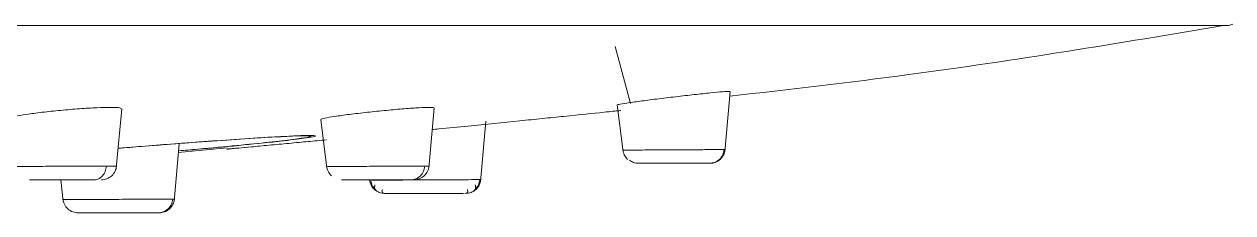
# Model space of a CAD drawing. Extents: x -6207 to -5787, y -4608 to -3937.
# Drawn here: x -6070.13 to -6062.08, y -4092.91 to -4091.65 of the extents above; entities that cross this region are included whole.
import ezdxf

# ---------------------------------------------------------------- set-up
doc = ezdxf.new("R2010")
doc.units = 0
doc.header["$LTSCALE"] = 7
doc.layers.get('0').update_dxf_attribs({"color": 2, "linetype": 'CONTINUOUS'})

msp = doc.modelspace()

# ---------------------------------------------------------------- linework, layer by layer
at = {"color": 8, "linetype": 'Continuous', "lineweight": 15}
for p, q in [((-6062.1122, -4091.66348), (-6083.93456, -4091.66348)), ((-6069.13082, -4092.82088), (-6069.13876, -4092.82081))]:
    msp.add_line(p, q, dxfattribs=at)
at = {"color": 7, "linetype": 'Continuous', "lineweight": 15}
for p, q in [((-6066.19493, -4091.80293), (-6066.09322, -4092.18301)), ((-6065.46445, -4092.50488), (-6065.4293, -4092.10462)), ((-6069.51419, -4092.61539), (-6069.47813, -4092.21918)), ((-6067.43524, -4092.61539), (-6067.39951, -4092.21353)), ((-6066.18019, -4092.193), (-6066.142, -4092.50488)), ((-6068.15222, -4092.28947), (-6068.11267, -4092.61539)), ((-6067.08977, -4092.70515), (-6067.05437, -4092.30044)), ((-6068.4515, -4092.40594), (-6068.497, -4092.40868)), ((-6069.12951, -4092.83628), (-6069.09566, -4092.45157)), ((-6069.10184, -4092.5091), (-6068.77635, -4092.47956)), ((-6066.142, -4092.50488), (-6066.14199, -4092.5049)), ((-6065.46445, -4092.5049), (-6065.46445, -4092.50488)), ((-6068.11267, -4092.61539), (-6068.11267, -4092.61541)), ((-6065.56743, -4092.5821), (-6065.56728, -4092.5821)), ((-6069.88451, -4092.69209), (-6069.86688, -4092.83628)), ((-6067.82273, -4092.69001), (-6067.82158, -4092.69428)), ((-6069.86688, -4092.83628), (-6069.86687, -4092.83633)), ((-6069.12951, -4092.83633), (-6069.12951, -4092.83628)), ((-6069.23264, -4092.9121), (-6069.23552, -4092.9121))]:
    msp.add_line(p, q, dxfattribs=at)
msp.add_arc((-6062.13254, -4091.54521), 0.12, 279.756055, 293.839098, dxfattribs=at)
for points, knots in [([(-6065.43198, -4092.13509), (-6065.03442, -4092.08964), (-6063.93471, -4091.96391), (-6062.84283, -4091.78147), (-6062.14567, -4091.66498)], [0, 0, 0, 0, 0.3615084, 1, 1, 1, 1]), ([(-6065.4334, -4092.10426), (-6065.43195, -4092.10383), (-6065.42884, -4092.10288), (-6065.44099, -4092.10277), (-6065.4738, -4092.1046), (-6065.55652, -4092.11228), (-6065.66616, -4092.12389), (-6065.79191, -4092.13839), (-6065.91941, -4092.15391), (-6066.03459, -4092.16892), (-6066.12222, -4092.18134), (-6066.17412, -4092.18987), (-6066.17556, -4092.19173), (-6066.17618, -4092.19253)], [0, 0, 0, 0, 0.0286153, 0.0618608, 0.1682896, 0.2747101, 0.3814332, 0.4887371, 0.5965652, 0.7046418, 0.8125715, 0.9200556, 1, 1, 1, 1]), ([(-6069.55321, -4092.20969), (-6069.58181, -4092.21016), (-6069.639, -4092.21109), (-6069.75791, -4092.21829), (-6069.88533, -4092.22892), (-6070.01005, -4092.24207), (-6070.11807, -4092.25636), (-6070.19393, -4092.2698), (-6070.23173, -4092.27962), (-6070.22714, -4092.28316), (-6070.22577, -4092.28422)], [0, 0, 0, 0, 0.1337662, 0.2675265, 0.4015929, 0.5362401, 0.6714229, 0.8068528, 0.9421347, 1, 1, 1, 1]), ([(-6069.48315, -4092.21873), (-6069.48255, -4092.21693), (-6069.48096, -4092.21222), (-6069.51426, -4092.20993), (-6069.54573, -4092.20974), (-6069.55321, -4092.20969)], [0, 0, 0, 0, 0.3193915, 0.8383884, 1, 1, 1, 1]), ([(-6067.43003, -4092.20969), (-6067.45047, -4092.21016), (-6067.49134, -4092.21109), (-6067.59485, -4092.21829), (-6067.71586, -4092.22891), (-6067.84473, -4092.24209), (-6067.96568, -4092.25631), (-6068.06653, -4092.27001), (-6068.13013, -4092.28112), (-6068.15775, -4092.28773), (-6068.15071, -4092.28904), (-6068.14994, -4092.28918)], [0, 0, 0, 0, 0.12233923, 0.24467092, 0.36728649, 0.4904317, 0.61406782, 0.73792666, 0.86165482, 0.98496541, 1, 1, 1, 1]), ([(-6067.40131, -4092.21339), (-6067.40331, -4092.21187), (-6067.40599, -4092.20984), (-6067.42513, -4092.20972), (-6067.43003, -4092.20969)], [0, 0, 0, 0, 0.7440014, 1, 1, 1, 1]), ([(-6067.4123, -4092.3573), (-6067.39726, -4092.35583), (-6067.31754, -4092.34804), (-6067.11659, -4092.32805), (-6066.8809, -4092.30441), (-6066.67472, -4092.28349), (-6066.45834, -4092.26138), (-6066.34717, -4092.24988), (-6066.26753, -4092.24164)], [0, 0, 0, 0, 0.0310973, 0.1649039, 0.4192118, 0.5427272, 0.6724094, 1, 1, 1, 1]), ([(-6066.26753, -4092.24164), (-6066.22681, -4092.23741), (-6066.16004, -4092.23046), (-6066.15799, -4092.23024), (-6066.15719, -4092.23015)], [0, 0, 0, 0, 0.6098776, 1, 1, 1, 1]), ([(-6069.50206, -4092.48209), (-6069.4501, -4092.47779), (-6069.26591, -4092.46255), (-6068.995, -4092.44204), (-6068.70524, -4092.42136), (-6068.50331, -4092.40792), (-6068.42631, -4092.4045), (-6068.4021, -4092.40343)], [0, 0, 0, 0, 0.1178123, 0.417625, 0.6226658, 0.8813205, 1, 1, 1, 1]), ([(-6069.50205, -4092.48204), (-6069.42222, -4092.4756), (-6069.24161, -4092.46103), (-6068.97097, -4092.4405), (-6068.71233, -4092.42209), (-6068.52249, -4092.40975), (-6068.44615, -4092.40601), (-6068.42031, -4092.40474)], [0, 0, 0, 0, 0.1841241, 0.4165579, 0.648931, 0.8811659, 1, 1, 1, 1]), ([(-6068.7779, -4092.48755), (-6068.77565, -4092.48736), (-6068.77267, -4092.4871), (-6068.76939, -4092.48677), (-6068.7686, -4092.48669)], [0, 0, 0, 0, 0.75787371, 1, 1, 1, 1]), ([(-6068.77407, -4092.48719), (-6068.77183, -4092.48698), (-6068.76681, -4092.48653), (-6068.71692, -4092.4819), (-6068.6066, -4092.4717), (-6068.43967, -4092.45607), (-6068.30774, -4092.44365), (-6068.20035, -4092.43349), (-6068.13625, -4092.42739), (-6068.11576, -4092.42544)], [0, 0, 0, 0, 0.10000439, 0.22419064, 0.53828703, 0.69632002, 0.83473853, 0.94718448, 1, 1, 1, 1]), ([(-6068.56236, -4092.46754), (-6068.58032, -4092.46922), (-6068.63581, -4092.47442), (-6068.69458, -4092.47982), (-6068.74224, -4092.48429), (-6068.76548, -4092.48636), (-6068.76828, -4092.48666), (-6068.76873, -4092.48671)], [0, 0, 0, 0, 0.15548164, 0.48032558, 0.70333172, 0.95304845, 1, 1, 1, 1]), ([(-6066.14373, -4092.49), (-6066.14162, -4092.50204), (-6066.13725, -4092.52701), (-6066.12036, -4092.54598), (-6066.11161, -4092.55581)], [0, 0, 0, 0, 0.4819654, 1, 1, 1, 1]), ([(-6065.46953, -4092.49081), (-6065.47177, -4092.50258), (-6065.47641, -4092.52699), (-6065.4995, -4092.55745), (-6065.53129, -4092.57826), (-6065.55557, -4092.58085), (-6065.56728, -4092.5821)], [0, 0, 0, 0, 0.2411336, 0.4999347, 0.7587711, 1, 1, 1, 1]), ([(-6065.49526, -4092.55581), (-6065.48651, -4092.54598), (-6065.46962, -4092.52701), (-6065.46525, -4092.50204), (-6065.46315, -4092.49)], [0, 0, 0, 0, 0.5180403, 1, 1, 1, 1]), ([(-6065.49526, -4092.55581), (-6065.48651, -4092.54598), (-6065.46962, -4092.52701), (-6065.46525, -4092.50204), (-6065.46315, -4092.49)], [0, 0, 0, 0, 0.5180403, 1, 1, 1, 1]), ([(-6065.49526, -4092.55581), (-6065.50581, -4092.56367), (-6065.52618, -4092.57885), (-6065.55144, -4092.58103), (-6065.56362, -4092.58208)], [0, 0, 0, 0, 0.5179626, 1, 1, 1, 1]), ([(-6069.66039, -4092.69209), (-6069.65083, -4092.69084), (-6069.63102, -4092.68827), (-6069.60509, -4092.66746), (-6069.58625, -4092.637), (-6069.58246, -4092.61259), (-6069.58063, -4092.60082)], [0, 0, 0, 0, 0.2411982, 0.5000553, 0.7588599, 1, 1, 1, 1]), ([(-6069.54493, -4092.66581), (-6069.53618, -4092.65599), (-6069.51929, -4092.63702), (-6069.51492, -4092.61204), (-6069.51281, -4092.60001)], [0, 0, 0, 0, 0.5180346, 1, 1, 1, 1]), ([(-6068.11445, -4092.60001), (-6068.11234, -4092.61204), (-6068.10797, -4092.63702), (-6068.09108, -4092.65599), (-6068.08233, -4092.66581)], [0, 0, 0, 0, 0.4819597, 1, 1, 1, 1]), ([(-6068.11445, -4092.60001), (-6068.11234, -4092.61204), (-6068.10797, -4092.63702), (-6068.09108, -4092.65599), (-6068.08233, -4092.66581)], [0, 0, 0, 0, 0.4819597, 1, 1, 1, 1]), ([(-6067.55303, -4092.69209), (-6067.54207, -4092.69084), (-6067.51934, -4092.68827), (-6067.48957, -4092.66746), (-6067.46795, -4092.63699), (-6067.4636, -4092.61258), (-6067.4615, -4092.60079)], [0, 0, 0, 0, 0.24115751, 0.49996404, 0.75873962, 1, 1, 1, 1]), ([(-6067.466, -4092.66581), (-6067.45725, -4092.65599), (-6067.44036, -4092.63702), (-6067.43599, -4092.61204), (-6067.43388, -4092.60001)], [0, 0, 0, 0, 0.51803193, 1, 1, 1, 1]), ([(-6065.56728, -4092.5821), (-6065.5768, -4092.5821), (-6065.59591, -4092.5821), (-6065.66555, -4092.5821), (-6065.75401, -4092.5821), (-6065.85034, -4092.5821), (-6065.94043, -4092.5821), (-6066.00566, -4092.5821), (-6066.03936, -4092.5821), (-6066.03928, -4092.5821), (-6066.03928, -4092.5821)], [0, 0, 0, 0, 0.1411759, 0.2835259, 0.4256444, 0.5678483, 0.7100878, 0.852288, 0.994742, 1, 1, 1, 1]), ([(-6070.04576, -4092.69209), (-6070.06211, -4092.69209), (-6070.09496, -4092.69209), (-6070.09248, -4092.69209), (-6070.09123, -4092.69209)], [0, 0, 0, 0, 0.4979756, 1, 1, 1, 1]), ([(-6070.09106, -4092.69209), (-6070.09112, -4092.69209), (-6070.09308, -4092.69209), (-6070.06257, -4092.69209), (-6070.0016, -4092.69209), (-6069.91351, -4092.69209), (-6069.81791, -4092.69209), (-6069.72546, -4092.69209), (-6069.68203, -4092.69209), (-6069.66039, -4092.69209)], [0, 0, 0, 0, 0.0054797, 0.1713815, 0.3373196, 0.5032358, 0.669044, 0.8351007, 1, 1, 1, 1]), ([(-6069.54493, -4092.66581), (-6069.55548, -4092.67367), (-6069.57585, -4092.68885), (-6069.60111, -4092.69103), (-6069.61328, -4092.69209)], [0, 0, 0, 0, 0.5179646, 1, 1, 1, 1]), ([(-6067.55303, -4092.69209), (-6067.56867, -4092.69209), (-6067.60008, -4092.69209), (-6067.68251, -4092.69209), (-6067.77687, -4092.69209), (-6067.87113, -4092.69209), (-6067.95149, -4092.69209), (-6068.00087, -4092.69209), (-6068.02119, -4092.69209), (-6068.01422, -4092.69209), (-6068.01398, -4092.69209)], [0, 0, 0, 0, 0.1411693, 0.283524, 0.4256427, 0.5678477, 0.7100839, 0.852287, 0.9947447, 1, 1, 1, 1]), ([(-6067.08852, -4092.6908), (-6067.09205, -4092.6908), (-6067.09971, -4092.69079), (-6067.15496, -4092.69097), (-6067.22301, -4092.69132), (-6067.2904, -4092.69168), (-6067.37043, -4092.69212), (-6067.45877, -4092.69257), (-6067.54722, -4092.69297), (-6067.62754, -4092.69342), (-6067.695, -4092.69378), (-6067.76286, -4092.69413), (-6067.81766, -4092.69428), (-6067.82523, -4092.69428), (-6067.82872, -4092.69428)], [0, 0, 0, 0, 0.0997039, 0.2160092, 0.2807033, 0.3495998, 0.4226981, 0.5000025, 0.5777073, 0.6511095, 0.720206, 0.7849821, 0.9010682, 1, 1, 1, 1]), ([(-6067.72947, -4092.78209), (-6067.74107, -4092.7809), (-6067.76514, -4092.77844), (-6067.79696, -4092.75872), (-6067.82064, -4092.72953), (-6067.82606, -4092.70578), (-6067.82869, -4092.69428)], [0, 0, 0, 0, 0.2403953, 0.4982532, 0.7570764, 1, 1, 1, 1]), ([(-6067.81968, -4092.70138), (-6067.8181, -4092.70935), (-6067.81526, -4092.72365), (-6067.80409, -4092.74179), (-6067.79521, -4092.75111), (-6067.79073, -4092.75581)], [0, 0, 0, 0, 0.3837472, 0.6887979, 1, 1, 1, 1]), ([(-6067.79407, -4092.72596), (-6067.79535, -4092.73684), (-6067.79782, -4092.75793), (-6067.77525, -4092.76996), (-6067.76431, -4092.77579)], [0, 0, 0, 0, 0.5154058, 1, 1, 1, 1]), ([(-6067.466, -4092.66581), (-6067.47655, -4092.67367), (-6067.49692, -4092.68885), (-6067.52218, -4092.69103), (-6067.53436, -4092.69209)], [0, 0, 0, 0, 0.51796264, 1, 1, 1, 1]), ([(-6067.08855, -4092.6908), (-6067.09083, -4092.70258), (-6067.09556, -4092.72699), (-6067.11908, -4092.75747), (-6067.15148, -4092.77824), (-6067.17621, -4092.78083), (-6067.18814, -4092.78209)], [0, 0, 0, 0, 0.2412793, 0.5000657, 0.7588018, 1, 1, 1, 1]), ([(-6067.15322, -4092.77579), (-6067.14248, -4092.76982), (-6067.12034, -4092.7575), (-6067.12376, -4092.73589), (-6067.12552, -4092.72475)], [0, 0, 0, 0, 0.4846888, 1, 1, 1, 1]), ([(-6067.12717, -4092.75581), (-6067.12271, -4092.75112), (-6067.11388, -4092.74181), (-6067.10113, -4092.72015), (-6067.09782, -4092.7019), (-6067.09567, -4092.69001)], [0, 0, 0, 0, 0.2621985, 0.5192067, 1, 1, 1, 1]), ([(-6067.724, -4092.78209), (-6067.73152, -4092.78098), (-6067.74734, -4092.77864), (-6067.74457, -4092.76368), (-6067.74312, -4092.75581)], [0, 0, 0, 0, 0.4748114, 1, 1, 1, 1]), ([(-6067.72946, -4092.78209), (-6067.72541, -4092.78209), (-6067.71727, -4092.78209), (-6067.65495, -4092.78209), (-6067.56522, -4092.78209), (-6067.45883, -4092.78209), (-6067.35181, -4092.78209), (-6067.26413, -4092.78209), (-6067.21204, -4092.78209), (-6067.20492, -4092.78209), (-6067.20353, -4092.78209)], [0, 0, 0, 0, 0.13716853, 0.27553839, 0.41363891, 0.55177415, 0.68988644, 0.82791472, 0.96615072, 1, 1, 1, 1]), ([(-6067.17794, -4092.75581), (-6067.17586, -4092.76368), (-6067.17191, -4092.77864), (-6067.18701, -4092.78098), (-6067.19418, -4092.78209)], [0, 0, 0, 0, 0.5252878, 1, 1, 1, 1]), ([(-6069.86878, -4092.82), (-6069.86658, -4092.83184), (-6069.86202, -4092.8564), (-6069.83853, -4092.88716), (-6069.80601, -4092.90821), (-6069.78112, -4092.91083), (-6069.76911, -4092.9121)], [0, 0, 0, 0, 0.2408286, 0.4995589, 0.7585987, 1, 1, 1, 1]), ([(-6069.13879, -4092.82081), (-6069.14101, -4092.83258), (-6069.14561, -4092.85699), (-6069.16845, -4092.88745), (-6069.19991, -4092.90825), (-6069.22394, -4092.91085), (-6069.23552, -4092.9121)], [0, 0, 0, 0, 0.2411377, 0.4999368, 0.7587834, 1, 1, 1, 1]), ([(-6069.1602, -4092.8858), (-6069.17075, -4092.89367), (-6069.19111, -4092.90887), (-6069.21637, -4092.91105), (-6069.22855, -4092.9121)], [0, 0, 0, 0, 0.51804491, 1, 1, 1, 1]), ([(-6069.1602, -4092.8858), (-6069.15145, -4092.87597), (-6069.13456, -4092.85701), (-6069.13019, -4092.83203), (-6069.12808, -4092.82)], [0, 0, 0, 0, 0.5180346, 1, 1, 1, 1]), ([(-6069.23552, -4092.9121), (-6069.24782, -4092.9121), (-6069.27251, -4092.9121), (-6069.3544, -4092.9121), (-6069.45579, -4092.9121), (-6069.56419, -4092.9121), (-6069.66303, -4092.9121), (-6069.73436, -4092.9121), (-6069.76983, -4092.9121), (-6069.76542, -4092.9121), (-6069.76421, -4092.9121)], [0, 0, 0, 0, 0.13461, 0.2704167, 0.4059969, 0.5416579, 0.6773511, 0.8129972, 0.9488987, 1, 1, 1, 1])]:
    msp.add_open_spline(points, degree=3, knots=knots, dxfattribs=at)
at = {"color": 8, "linetype": 'Continuous', "lineweight": 15}
for points, knots in [([(-6068.4021, -4092.40343), (-6068.35511, -4092.40099), (-6068.23848, -4092.39491), (-6068.18042, -4092.39652), (-6068.19453, -4092.4041), (-6068.26924, -4092.41624), (-6068.39247, -4092.43154), (-6068.59015, -4092.45272), (-6068.81563, -4092.47494), (-6069.01357, -4092.49222), (-6069.0999, -4092.49975)], [0, 0, 0, 0, 0.1091254, 0.2708649, 0.3956856, 0.4945021, 0.6398459, 0.7364417, 0.8850474, 1, 1, 1, 1]), ([(-6068.42031, -4092.40474), (-6068.39284, -4092.40327), (-6068.30913, -4092.39879), (-6068.23527, -4092.3976), (-6068.20459, -4092.40124), (-6068.25122, -4092.41144), (-6068.36389, -4092.42667), (-6068.53792, -4092.44622), (-6068.76833, -4092.46894), (-6068.96185, -4092.48715), (-6069.07968, -4092.4971), (-6069.09981, -4092.4988)], [0, 0, 0, 0, 0.0634968, 0.1935032, 0.3233926, 0.4533459, 0.5833778, 0.7133579, 0.8433065, 0.9732258, 1, 1, 1, 1]), ([(-6065.4695, -4092.49081), (-6065.47948, -4092.49081), (-6065.50111, -4092.4908), (-6065.56811, -4092.49099), (-6065.64159, -4092.49133), (-6065.71012, -4092.4917), (-6065.78755, -4092.4921), (-6065.86916, -4092.49255), (-6065.94712, -4092.493), (-6066.01427, -4092.4934), (-6066.06747, -4092.49377), (-6066.1157, -4092.49412), (-6066.14443, -4092.49423), (-6066.14043, -4092.49426), (-6066.13945, -4092.49427)], [0, 0, 0, 0, 0.1062127, 0.230106, 0.2990258, 0.3724172, 0.450284, 0.5326297, 0.6155636, 0.6938687, 0.7675383, 0.8365599, 0.9601254, 1, 1, 1, 1]), ([(-6065.46956, -4092.49093), (-6065.46795, -4092.49091), (-6065.45634, -4092.49079), (-6065.46341, -4092.4908), (-6065.4695, -4092.49081)], [0, 0, 0, 0, 0.13822408, 1, 1, 1, 1]), ([(-6066.0396, -4092.5821), (-6066.05113, -4092.58114), (-6066.07262, -4092.57936), (-6066.09016, -4092.56671), (-6066.09828, -4092.56086)], [0, 0, 0, 0, 0.5369226, 1, 1, 1, 1]), ([(-6069.58061, -4092.60082), (-6069.6045, -4092.60082), (-6069.65625, -4092.60081), (-6069.75071, -4092.60099), (-6069.8387, -4092.60134), (-6069.91254, -4092.60167), (-6069.9878, -4092.60212), (-6070.05877, -4092.60257), (-6070.11771, -4092.60297), (-6070.16086, -4092.60342), (-6070.18387, -4092.60378), (-6070.19618, -4092.60398), (-6070.19169, -4092.60403), (-6070.19104, -4092.60404)], [0, 0, 0, 0, 0.1253842, 0.2715463, 0.3528145, 0.4393384, 0.5311238, 0.6281645, 0.7258835, 0.8181744, 0.9050207, 0.9864169, 1, 1, 1, 1]), ([(-6069.51409, -4092.6012), (-6069.51632, -4092.6011), (-6069.52103, -4092.60089), (-6069.56008, -4092.60084), (-6069.58061, -4092.60082)], [0, 0, 0, 0, 0.47419, 1, 1, 1, 1]), ([(-6067.46148, -4092.60082), (-6067.47846, -4092.60082), (-6067.51525, -4092.60081), (-6067.59727, -4092.60099), (-6067.67969, -4092.60134), (-6067.75257, -4092.60167), (-6067.83097, -4092.60212), (-6067.90953, -4092.60257), (-6067.98032, -4092.60297), (-6068.03744, -4092.60342), (-6068.07769, -4092.60379), (-6068.10835, -4092.60406), (-6068.10921, -4092.60415), (-6068.1097, -4092.6042)], [0, 0, 0, 0, 0.1144205, 0.2478981, 0.3221428, 0.4012085, 0.4850953, 0.5738073, 0.6631517, 0.7475126, 0.8268759, 0.9012368, 1, 1, 1, 1]), ([(-6067.4373, -4092.60099), (-6067.43628, -4092.60096), (-6067.43147, -4092.60084), (-6067.44825, -4092.60083), (-6067.46148, -4092.60082)], [0, 0, 0, 0, 0.21184049, 1, 1, 1, 1]), ([(-6069.13876, -4092.82081), (-6069.15137, -4092.8208), (-6069.17869, -4092.8208), (-6069.25552, -4092.821), (-6069.33799, -4092.82129), (-6069.41395, -4092.82167), (-6069.49884, -4092.82211), (-6069.58727, -4092.82255), (-6069.67069, -4092.82299), (-6069.74149, -4092.82343), (-6069.79672, -4092.8238), (-6069.84502, -4092.82409), (-6069.872, -4092.82427), (-6069.86617, -4092.82427), (-6069.86522, -4092.82426)], [0, 0, 0, 0, 0.1078518, 0.2337444, 0.3037983, 0.3784188, 0.4576062, 0.5413609, 0.6255721, 0.7051033, 0.7799438, 0.850088, 0.9757222, 1, 1, 1, 1])]:
    msp.add_open_spline(points, degree=3, knots=knots, dxfattribs=at)

doc.saveas('drawing.dxf')
